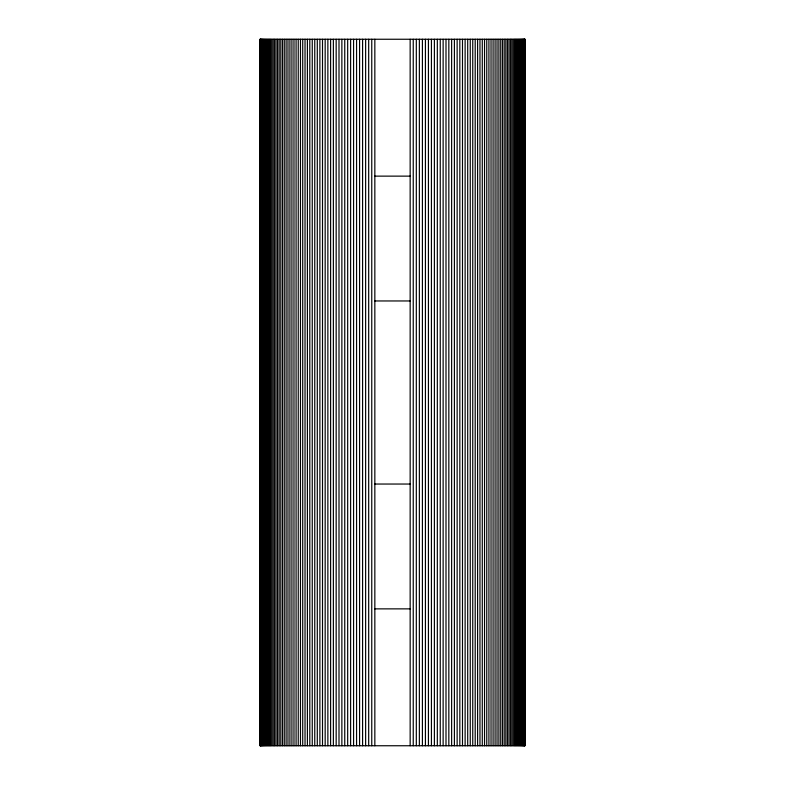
<?xml version="1.0" encoding="UTF-8"?>
<svg xmlns="http://www.w3.org/2000/svg" width="785" height="785" viewBox="0 0 785 785"><rect width="100%" height="100%" fill="white"/><g stroke="black" fill="none" stroke-linecap="round" stroke-linejoin="round"><path stroke-width="1.18" d="M374.837 176.134L410.162 176.134M374.837 300.959L410.162 300.959M374.837 484.041L410.162 484.041M374.837 608.866L410.162 608.866M524.802 39.25L524.841 745.75M524.606 39.25L524.606 745.75M524.341 39.25L524.341 745.75M523.997 39.25L523.997 745.75M523.585 39.25L523.585 745.75M523.104 39.25L523.104 745.75M522.545 39.25L522.545 745.75M521.917 39.25L521.917 745.75M521.211 39.25L521.211 745.75M520.445 39.25L520.445 745.75M519.601 39.25L519.601 745.75M518.689 39.25L518.689 745.75M517.707 39.25L517.707 745.75M516.658 39.25L516.658 745.75M515.539 39.25L515.539 745.75M514.352 39.25L514.352 745.75M513.096 39.25L513.096 745.75M511.771 39.25L511.771 745.75M510.387 39.25L510.387 745.75M508.935 39.25L508.935 745.75M507.414 39.25L507.414 745.75M505.834 39.25L505.834 745.75M504.196 39.25L504.196 745.75M502.488 39.25L502.488 745.75M500.732 39.25L500.732 745.75M498.907 39.25L498.907 745.75M497.023 39.25L497.023 745.75M495.08 39.25L495.08 745.75M493.078 39.25L493.078 745.75M491.027 39.25L491.027 745.75M488.918 39.25L488.918 745.75M486.759 39.25L486.759 745.75M484.541 39.25L484.541 745.75M482.284 39.25L482.284 745.75M479.969 39.25L479.969 745.75M477.604 39.25L477.604 745.75M475.2 39.25L475.2 745.75M472.747 39.25L472.747 745.75M470.244 39.25L470.244 745.75M467.703 39.25L467.703 745.75M465.122 39.25L465.122 745.75M462.493 39.25L462.493 745.75M459.833 39.25L459.833 745.75M457.135 39.25L457.135 745.75M454.397 39.25L454.397 745.75M451.63 39.25L451.63 745.75M448.834 39.25L448.834 745.75M445.998 39.25L445.998 745.75M443.132 39.25L443.132 745.75M440.248 39.25L440.248 745.75M437.323 39.25L437.323 745.75M434.39 39.25L434.39 745.75M431.426 39.25L431.426 745.75M428.433 39.25L428.433 745.75M425.431 39.25L425.431 745.75M422.409 39.25L422.409 745.75M419.367 39.25L419.367 745.75M416.315 39.25L416.315 745.75M413.244 39.25L413.244 745.75M410.162 39.25L410.162 745.75M374.837 39.25L374.837 745.75M371.756 39.25L371.756 745.75M368.685 39.25L368.685 745.75M365.633 39.25L365.633 745.75M362.591 39.25L362.591 745.75M359.569 39.25L359.569 745.75M356.567 39.25L356.567 745.75M353.574 39.25L353.574 745.75M350.61 39.25L350.61 745.75M347.676 39.25L347.676 745.75M344.752 39.25L344.752 745.75M341.867 39.25L341.867 745.75M339.002 39.25L339.002 745.75M336.166 39.25L336.166 745.75M333.37 39.25L333.37 745.75M330.603 39.25L330.603 745.75M327.865 39.25L327.865 745.75M325.167 39.25L325.167 745.75M322.507 39.25L322.507 745.75M319.878 39.25L319.878 745.75M317.297 39.25L317.297 745.75M314.756 39.25L314.756 745.75M312.253 39.25L312.253 745.75M309.8 39.25L309.8 745.75M307.396 39.25L307.396 745.75M305.031 39.25L305.031 745.75M302.716 39.25L302.716 745.75M300.459 39.25L300.459 745.75M298.241 39.25L298.241 745.75M296.082 39.25L296.082 745.75M293.973 39.25L293.973 745.75M291.922 39.25L291.922 745.75M289.92 39.25L289.92 745.75M287.977 39.25L287.977 745.75M286.093 39.25L286.093 745.75M284.268 39.25L284.268 745.75M282.512 39.25L282.512 745.75M280.804 39.25L280.804 745.75M279.166 39.25L279.166 745.75M277.586 39.25L277.586 745.75M276.065 39.25L276.065 745.75M274.613 39.25L274.613 745.75M273.229 39.25L273.229 745.75M271.904 39.25L271.904 745.75M270.648 39.25L270.648 745.75M269.461 39.25L269.461 745.75M268.342 39.25L268.342 745.75M267.292 39.25L267.292 745.75M266.311 39.25L266.311 745.75M265.399 39.25L265.399 745.75M264.555 39.25L264.555 745.75M263.789 39.25L263.789 745.75M263.083 39.25L263.083 745.75M262.455 39.25L262.455 745.75M261.896 39.25L261.896 745.75M261.415 39.25L261.415 745.75M261.003 39.25L261.003 745.75M260.659 39.25L260.659 745.75M260.394 39.25L260.394 745.75M260.159 39.25L260.198 745.75M524.969 39.25L260.031 39.25L260.031 745.75L524.969 745.75L524.939 39.25"/></g></svg>
